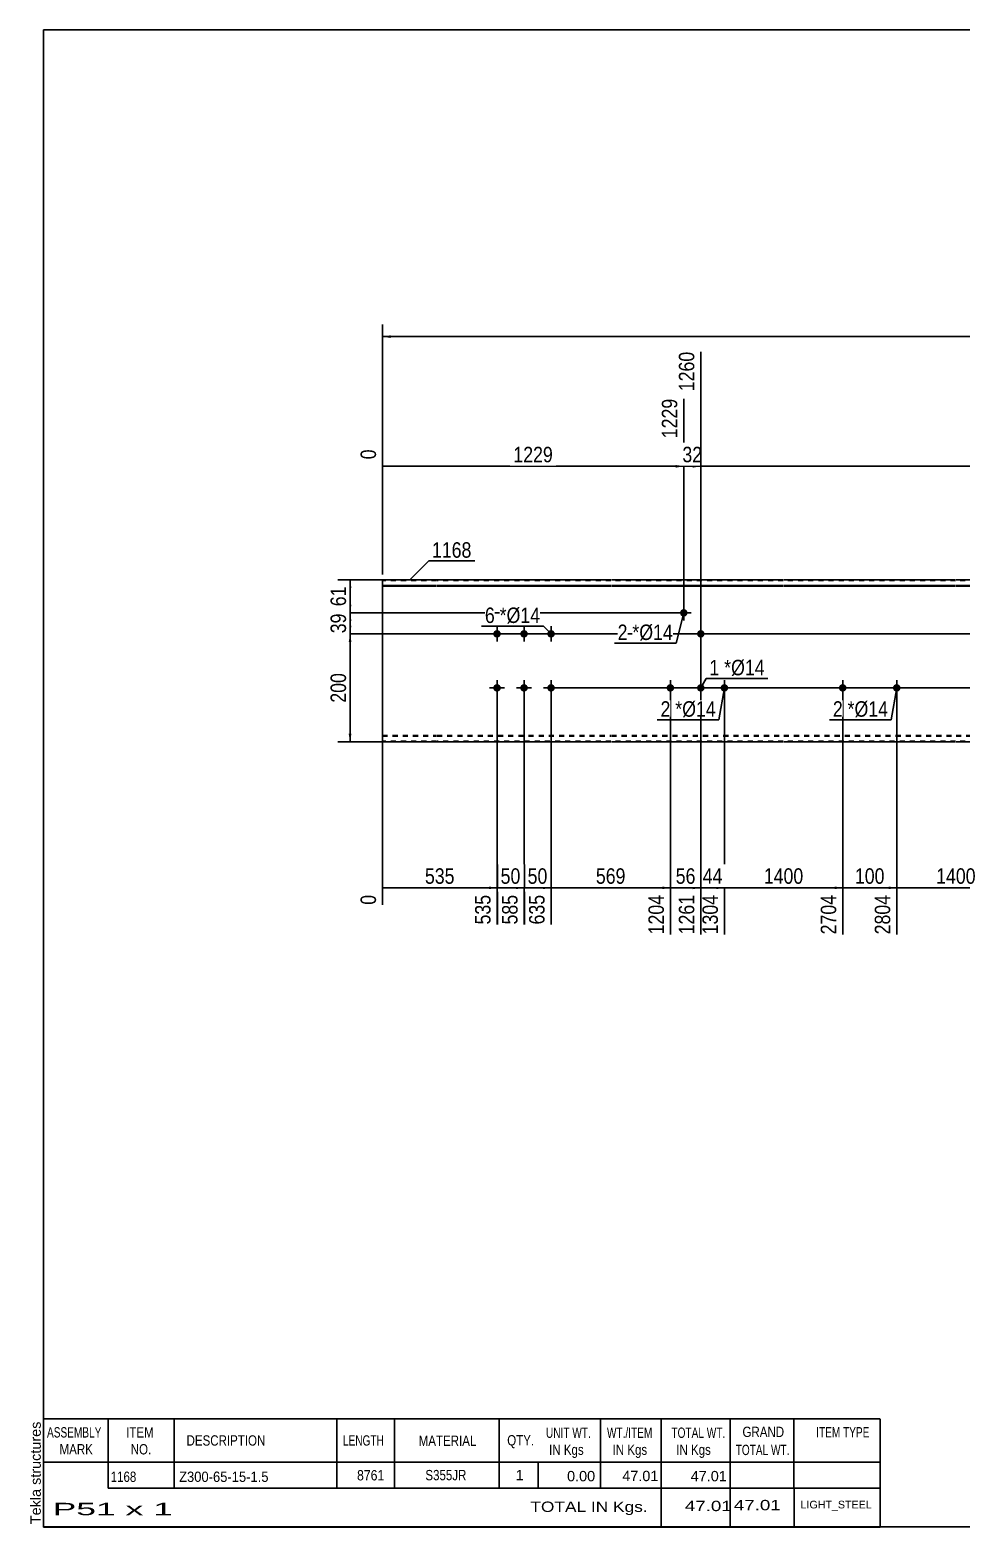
# Model space of a CAD drawing. Header units: millimetres. Extents: x -65 to 337, y -160 to 117.
# Drawn here: x -65.3 to 107.1, y -160.3 to 116.8 of the extents above; entities that cross this region are included whole.
import ezdxf

# ---------------------------------------------------------------- set-up
doc = ezdxf.new("R2010")
doc.units = ezdxf.units.MM
doc.linetypes.add('DXK_LINE_DOT1', pattern=[1.8814, 0.9407, -0.9407])
doc.styles.add('Arial', font='ARIAL.TTF', dxfattribs={"height": 0.2})
doc.styles.add('Arial Narrow', font='ARIALN.TTF', dxfattribs={"height": 0.2})

# ---------------------------------------------------------------- blocks, each defined once
blk = doc.blocks.new('Unknown-629091665-1862')
at = {"color": 5, "linetype": 'Continuous'}
for p, q in [((337.25, 116.75), (-62.75, 116.75)), ((-62.75, 116.75), (-62.75, -160.25)), ((337.25, -160.25), (337.25, 116.75)), ((-62.75, -160.25), (337.25, -160.25))]:
    blk.add_line(p, q, dxfattribs=at)
at = {"color": 174, "linetype": 'Continuous', "style": 'Arial'}
blk.add_text('Tekla structures', height=1.9102, rotation=90, dxfattribs=at).set_placement((-63.25, -159.75))
blk = doc.blocks.new('Part-629091665-1218 - 1203')
at = {"color": 2, "linetype": 'Continuous'}
for p, q in [((0, -15), (0, 15)), ((10, 15), (0, 15)), ((0, 13.94), (10, 13.94)), ((42.29, 15), (10.1, 15)), ((10.1, 13.94), (42.29, 13.94)), ((74.19, 15), (42.39, 15)), ((42.39, 13.94), (74.19, 13.94)), ((106.09, 15), (74.29, 15)), ((74.29, 13.94), (106.09, 13.94)), ((137.99, 15), (106.19, 15)), ((106.19, 13.94), (137.99, 13.94)), ((159.49, 15), (138.09, 15)), ((138.09, 13.94), (159.49, 13.94)), ((191.39, 15), (159.59, 15)), ((159.59, 13.94), (191.39, 13.94)), ((223.29, 15), (191.49, 15)), ((191.49, 13.94), (223.29, 13.94)), ((256.99, 15), (223.39, 15)), ((223.39, 13.94), (256.99, 13.94)), ((256.99, 15), (256.99, -15)), ((0, 13.83), (10, 13.83)), ((10.1, 13.83), (42.29, 13.83)), ((42.39, 13.83), (74.19, 13.83)), ((74.29, 13.83), (106.09, 13.83)), ((106.19, 13.83), (137.99, 13.83)), ((138.09, 13.83), (159.49, 13.83)), ((159.59, 13.83), (191.39, 13.83)), ((191.49, 13.83), (223.29, 13.83)), ((223.39, 13.83), (256.99, 13.83)), ((10, -15), (0, -15)), ((42.29, -15), (10.1, -15)), ((74.19, -15), (42.39, -15)), ((106.09, -15), (74.29, -15)), ((137.99, -15), (106.19, -15)), ((159.49, -15), (138.09, -15)), ((191.39, -15), (159.59, -15)), ((223.29, -15), (191.49, -15)), ((256.99, -15), (223.39, -15))]:
    blk.add_line(p, q, dxfattribs=at)
at = {"color": 7, "linetype": 'DXK_LINE_DOT1'}
for p, q in [((10, 14.85), (0, 14.85)), ((42.29, 14.85), (10.1, 14.85)), ((74.19, 14.85), (42.39, 14.85)), ((106.09, 14.85), (74.29, 14.85)), ((137.99, 14.85), (106.19, 14.85)), ((159.49, 14.85), (138.09, 14.85)), ((191.39, 14.85), (159.59, 14.85)), ((223.29, 14.85), (191.49, 14.85)), ((256.99, 14.85), (223.39, 14.85)), ((0, -13.83), (10, -13.83)), ((10.1, -13.83), (42.29, -13.83)), ((42.39, -13.83), (74.19, -13.83)), ((74.29, -13.83), (106.09, -13.83)), ((106.19, -13.83), (137.99, -13.83)), ((138.09, -13.83), (159.49, -13.83)), ((159.59, -13.83), (191.39, -13.83)), ((191.49, -13.83), (223.29, -13.83)), ((223.39, -13.83), (256.99, -13.83)), ((0, -13.94), (10, -13.94)), ((10, -14.85), (0, -14.85)), ((10.1, -13.94), (42.29, -13.94)), ((42.29, -14.85), (10.1, -14.85)), ((42.39, -13.94), (74.19, -13.94)), ((74.19, -14.85), (42.39, -14.85)), ((74.29, -13.94), (106.09, -13.94)), ((106.09, -14.85), (74.29, -14.85)), ((106.19, -13.94), (137.99, -13.94)), ((137.99, -14.85), (106.19, -14.85)), ((138.09, -13.94), (159.49, -13.94)), ((159.49, -14.85), (138.09, -14.85)), ((159.59, -13.94), (191.39, -13.94)), ((191.39, -14.85), (159.59, -14.85)), ((191.49, -13.94), (223.29, -13.94)), ((223.29, -14.85), (191.49, -14.85)), ((223.39, -13.94), (256.99, -13.94)), ((256.99, -14.85), (223.39, -14.85))]:
    blk.add_line(p, q, dxfattribs=at)
blk = doc.blocks.new('Bolt-629091665-1221 - 1203')
at = {"linetype": 'Continuous'}
for points in [[(85.19, -4.3, -1), (85.19, -5.7, -1)], [(95.19, -4.3, -1), (95.19, -5.7, -1)]]:
    blk.add_hatch(color=3, dxfattribs=at).paths.add_polyline_path(points)
at = {"color": 3, "linetype": 'Continuous'}
for p, q in [((83.79, -5), (86.59, -5)), ((85.19, -6.4), (85.19, -3.6)), ((93.79, -5), (96.59, -5)), ((95.19, -6.4), (95.19, -3.6))]:
    blk.add_line(p, q, dxfattribs=at)
blk = doc.blocks.new('Bolt-629091665-1222 - 1203')
at = {"linetype": 'Continuous'}
for points in [[(53.29, -4.3, -1), (53.29, -5.7, -1)], [(63.29, -4.3, -1), (63.29, -5.7, -1)]]:
    blk.add_hatch(color=3, dxfattribs=at).paths.add_polyline_path(points)
at = {"color": 3, "linetype": 'Continuous'}
for p, q in [((51.89, -5), (54.69, -5)), ((53.29, -6.4), (53.29, -3.6)), ((61.89, -5), (64.69, -5)), ((63.29, -6.4), (63.29, -3.6))]:
    blk.add_line(p, q, dxfattribs=at)
blk = doc.blocks.new('Bolt-629091665-1224 - 1203')
at = {"linetype": 'Continuous'}
for points in [[(20.5, 5, -1), (21.9, 5, -1)], [(25.5, 5, -1), (26.9, 5, -1)], [(30.5, 5, -1), (31.9, 5, -1)], [(20.5, -5, -1), (21.9, -5, -1)], [(25.5, -5, -1), (26.9, -5, -1)], [(30.5, -5, -1), (31.9, -5, -1)]]:
    blk.add_hatch(color=3, dxfattribs=at).paths.add_polyline_path(points)
at = {"color": 3, "linetype": 'Continuous'}
for p, q in [((21.2, 3.6), (21.2, 6.4)), ((26.2, 3.6), (26.2, 6.4)), ((31.2, 3.6), (31.2, 6.4)), ((19.8, 5), (22.6, 5)), ((24.8, 5), (27.6, 5)), ((29.8, 5), (32.6, 5)), ((19.8, -5), (22.6, -5)), ((21.2, -6.4), (21.2, -3.6)), ((24.8, -5), (27.6, -5)), ((26.2, -6.4), (26.2, -3.6)), ((29.8, -5), (32.6, -5)), ((31.2, -6.4), (31.2, -3.6))]:
    blk.add_line(p, q, dxfattribs=at)
blk = doc.blocks.new('Bolt-629091665-1226 - 1203')
at = {"linetype": 'Continuous'}
blk.add_hatch(color=3, dxfattribs=at).paths.add_polyline_path([(55.07, 8.88, -1), (56.47, 8.88, -1)])
at = {"color": 3, "linetype": 'Continuous'}
for p, q in [((54.37, 8.88), (57.17, 8.88)), ((55.77, 7.48), (55.77, 10.28))]:
    blk.add_line(p, q, dxfattribs=at)
blk = doc.blocks.new('Bolt-629091665-1227 - 1203')
at = {"linetype": 'Continuous'}
blk.add_hatch(color=3, dxfattribs=at).paths.add_polyline_path([(58.22, 5, -1), (59.62, 5, -1)])
at = {"color": 3, "linetype": 'Continuous'}
for p, q in [((58.92, 3.6), (58.92, 6.4)), ((57.52, 5), (60.32, 5))]:
    blk.add_line(p, q, dxfattribs=at)
blk = doc.blocks.new('Bolt-629091665-1228 - 1203')
at = {"linetype": 'Continuous'}
blk.add_hatch(color=3, dxfattribs=at).paths.add_polyline_path([(59.62, -5, -1), (58.22, -5, -1)])
at = {"color": 3, "linetype": 'Continuous'}
for p, q in [((60.32, -5), (57.52, -5)), ((58.92, -3.6), (58.92, -6.4))]:
    blk.add_line(p, q, dxfattribs=at)
blk = doc.blocks.new('StraightDimension-629091665-1279 - 1203')
at = {"linetype": 'Continuous'}
blk.add_hatch(color=7, dxfattribs=at).paths.add_polyline_path([(29.7, -41.75), (31.2, -42), (29.7, -42.25)])
at = {"color": 7, "linetype": 'Continuous'}
for p, q in [((26.2, -6), (26.2, -48.78)), ((31.2, -6), (31.2, -48.78)), ((26.2, -42), (31.2, -42))]:
    blk.add_line(p, q, dxfattribs=at)
at = {"color": 0}
blk.add_wipeout([(31.13, -41.85), (31.13, -37.65), (26.27, -37.65), (26.27, -41.85)], dxfattribs=at)
at = {"color": 3, "style": 'Arial Narrow'}
blk.add_text('50', height=2.863, dxfattribs=at).set_placement((26.87, -41.25))
at = {"color": 0, "linetype": 'Continuous'}
blk.add_wipeout([(30.6, -42.7), (26.4, -42.7), (26.4, -49.38), (30.6, -49.38)], dxfattribs=at)
at = {"color": 3, "linetype": 'Continuous', "style": 'Arial Narrow'}
blk.add_text('635', height=2.863, rotation=90.0002, dxfattribs=at).set_placement((30, -48.78))
blk = doc.blocks.new('StraightDimension-629091665-1353 - 1203')
at = {"linetype": 'Continuous'}
for points in [[(266.75, 3.5), (267, 5), (267.25, 3.5)], [(267.25, -3.5), (267, -5), (266.75, -3.5)]]:
    blk.add_hatch(color=7, dxfattribs=at).paths.add_polyline_path(points)
at = {"color": 7, "linetype": 'Continuous'}
for p, q in [((32.2, 5), (269.4, 5)), ((267, -5), (267, 5)), ((32.2, -5), (269.4, -5))]:
    blk.add_line(p, q, dxfattribs=at)
at = {"color": 0}
blk.add_wipeout([(266.85, 3.34), (262.65, 3.34), (262.65, -3.34), (266.85, -3.34)], dxfattribs=at)
at = {"color": 3, "style": 'Arial Narrow'}
blk.add_text('100', height=2.863, rotation=90.0002, dxfattribs=at).set_placement((266.25, -2.74))
blk = doc.blocks.new('StraightDimension-629091665-1342 - 1203')
at = {"linetype": 'Continuous'}
blk.add_hatch(color=7, dxfattribs=at).paths.add_polyline_path([(54.27, 36.25), (55.77, 36), (54.27, 35.75)])
at = {"color": 7, "linetype": 'Continuous'}
for p, q in [((55.77, 9.88), (55.77, 48.51)), ((0, 16), (0, 39.13)), ((0, 36), (55.77, 36))]:
    blk.add_line(p, q, dxfattribs=at)
at = {"color": 0, "linetype": 'Continuous'}
for points in [[(55.17, 49.11), (50.97, 49.11), (50.97, 40.6), (55.17, 40.6)], [(-0.6, 39.73), (-4.8, 39.73), (-4.8, 36.7), (-0.6, 36.7)]]:
    blk.add_wipeout(points, dxfattribs=at)
at = {"color": 0}
blk.add_wipeout([(32.14, 36.15), (32.14, 40.35), (23.63, 40.35), (23.63, 36.15)], dxfattribs=at)
at = {"color": 3, "linetype": 'Continuous', "style": 'Arial Narrow'}
for s, height, p in [('1229', 2.863, (54.57, 41.2)), ('0', 2.86, (-1.2, 37.3))]:
    blk.add_text(s, height=height, rotation=90.0002, dxfattribs=at).set_placement(p)
at = {"color": 3, "style": 'Arial Narrow'}
blk.add_text('1229', height=2.863, dxfattribs=at).set_placement((24.23, 36.75))
blk = doc.blocks.new('StraightDimension-629091665-1280 - 1203')
at = {"linetype": 'Continuous'}
blk.add_hatch(color=7, dxfattribs=at).paths.add_polyline_path([(24.7, -41.75), (26.2, -42), (24.7, -42.25)])
at = {"color": 7, "linetype": 'Continuous'}
for p, q in [((21.2, -6), (21.2, -48.78)), ((26.2, -6), (26.2, -48.78)), ((21.2, -42), (26.2, -42))]:
    blk.add_line(p, q, dxfattribs=at)
at = {"color": 0}
blk.add_wipeout([(26.13, -41.85), (26.13, -37.65), (21.27, -37.65), (21.27, -41.85)], dxfattribs=at)
at = {"color": 3, "style": 'Arial Narrow'}
blk.add_text('50', height=2.863, dxfattribs=at).set_placement((21.87, -41.25))
at = {"color": 0, "linetype": 'Continuous'}
blk.add_wipeout([(25.6, -42.7), (21.4, -42.7), (21.4, -49.38), (25.6, -49.38)], dxfattribs=at)
at = {"color": 3, "linetype": 'Continuous', "style": 'Arial Narrow'}
blk.add_text('585', height=2.863, rotation=90.0002, dxfattribs=at).set_placement((25, -48.78))
blk = doc.blocks.new('StraightDimension-629091665-1278 - 1203')
at = {"linetype": 'Continuous'}
blk.add_hatch(color=7, dxfattribs=at).paths.add_polyline_path([(51.79, -41.75), (53.29, -42), (51.79, -42.25)])
at = {"color": 7, "linetype": 'Continuous'}
for p, q in [((31.2, -6), (31.2, -48.78)), ((53.29, -6), (53.29, -50.61)), ((31.2, -42), (53.29, -42))]:
    blk.add_line(p, q, dxfattribs=at)
at = {"color": 0}
blk.add_wipeout([(45.59, -41.85), (45.59, -37.65), (38.9, -37.65), (38.9, -41.85)], dxfattribs=at)
at = {"color": 0, "linetype": 'Continuous'}
blk.add_wipeout([(52.69, -42.7), (48.49, -42.7), (48.49, -51.21), (52.69, -51.21)], dxfattribs=at)
at = {"color": 3, "style": 'Arial Narrow'}
blk.add_text('569', height=2.863, dxfattribs=at).set_placement((39.5, -41.25))
at = {"color": 3, "linetype": 'Continuous', "style": 'Arial Narrow'}
blk.add_text('1204', height=2.863, rotation=90.0002, dxfattribs=at).set_placement((52.09, -50.61))
blk = doc.blocks.new('StraightDimension-629091665-1352 - 1203')
at = {"linetype": 'Continuous'}
for points in [[(266.75, 13.5), (267, 15), (267.25, 13.5)], [(267.25, 6.5), (267, 5), (266.75, 6.5)]]:
    blk.add_hatch(color=7, dxfattribs=at).paths.add_polyline_path(points)
at = {"color": 7, "linetype": 'Continuous'}
for p, q in [((245.49, 15), (269.4, 15)), ((267, 5), (267, 15)), ((32.2, 5), (269.4, 5))]:
    blk.add_line(p, q, dxfattribs=at)
at = {"color": 0}
blk.add_wipeout([(266.85, 13.34), (262.65, 13.34), (262.65, 6.66), (266.85, 6.66)], dxfattribs=at)
at = {"color": 3, "style": 'Arial Narrow'}
blk.add_text('100', height=2.863, rotation=90.0002, dxfattribs=at).set_placement((266.25, 7.26))
blk = doc.blocks.new('StraightDimension-629091665-1354 - 1203')
at = {"linetype": 'Continuous'}
for points in [[(266.75, -6.5), (267, -5), (267.25, -6.5)], [(267.25, -13.5), (267, -15), (266.75, -13.5)]]:
    blk.add_hatch(color=7, dxfattribs=at).paths.add_polyline_path(points)
at = {"color": 7, "linetype": 'Continuous'}
for p, q in [((32.2, -5), (269.4, -5)), ((267, -15), (267, -5)), ((245.49, -15), (269.4, -15))]:
    blk.add_line(p, q, dxfattribs=at)
at = {"color": 0}
blk.add_wipeout([(266.85, -6.66), (262.65, -6.66), (262.65, -13.34), (266.85, -13.34)], dxfattribs=at)
at = {"color": 3, "style": 'Arial Narrow'}
blk.add_text('100', height=2.863, rotation=90.0002, dxfattribs=at).set_placement((266.25, -12.74))
blk = doc.blocks.new('StraightDimension-629091665-1386 - 1203')
at = {"linetype": 'Continuous'}
for points in [[(-6.25, 3.5), (-6, 5), (-5.75, 3.5)], [(-5.75, -13.5), (-6, -15), (-6.25, -13.5)]]:
    blk.add_hatch(color=7, dxfattribs=at).paths.add_polyline_path(points)
at = {"color": 7, "linetype": 'Continuous'}
for p, q in [((233.49, 5), (-8.25, 5)), ((-6, -15), (-6, 5)), ((20.2, -15), (-8.25, -15))]:
    blk.add_line(p, q, dxfattribs=at)
at = {"color": 0}
blk.add_wipeout([(-6.15, -1.66), (-10.35, -1.66), (-10.35, -8.34), (-6.15, -8.34)], dxfattribs=at)
at = {"color": 3, "style": 'Arial Narrow'}
blk.add_text('200', height=2.863, rotation=90.0002, dxfattribs=at).set_placement((-6.75, -7.74))
blk = doc.blocks.new('StraightDimension-629091665-1396 - 1203')
at = {"linetype": 'Continuous'}
for points in [[(1.5, 59.75), (0, 60), (1.5, 60.25)], [(255.49, 60.25), (256.99, 60), (255.49, 59.75)]]:
    blk.add_hatch(color=7, dxfattribs=at).paths.add_polyline_path(points)
at = {"color": 7, "linetype": 'Continuous'}
for p, q in [((0, 16), (0, 62.25)), ((256.99, 16), (256.99, 62.25)), ((0, 60), (256.99, 60))]:
    blk.add_line(p, q, dxfattribs=at)
at = {"color": 0}
blk.add_wipeout([(132.75, 60.15), (132.75, 64.35), (124.24, 64.35), (124.24, 60.15)], dxfattribs=at)
at = {"color": 3, "style": 'Arial Narrow'}
blk.add_text('8761', height=2.863, dxfattribs=at).set_placement((124.84, 60.75))
blk = doc.blocks.new('StraightDimension-629091665-1341 - 1203')
at = {"linetype": 'Continuous'}
blk.add_hatch(color=7, dxfattribs=at).paths.add_polyline_path([(57.42, 36.25), (58.92, 36), (57.42, 35.75)])
at = {"color": 7, "linetype": 'Continuous'}
for p, q in [((58.92, -4), (58.92, 57.21)), ((55.77, 9.88), (55.77, 48.51)), ((55.77, 36), (58.92, 36))]:
    blk.add_line(p, q, dxfattribs=at)
at = {"color": 0, "linetype": 'Continuous'}
blk.add_wipeout([(58.32, 57.81), (54.12, 57.81), (54.12, 49.3), (58.32, 49.3)], dxfattribs=at)
at = {"color": 0}
blk.add_wipeout([(59.77, 36.15), (59.77, 40.35), (54.92, 40.35), (54.92, 36.15)], dxfattribs=at)
at = {"color": 3, "linetype": 'Continuous', "style": 'Arial Narrow'}
blk.add_text('1260', height=2.863, rotation=90.0002, dxfattribs=at).set_placement((57.72, 49.9))
at = {"color": 3, "style": 'Arial Narrow'}
blk.add_text('32', height=2.863, dxfattribs=at).set_placement((55.52, 36.75))
blk = doc.blocks.new('StraightDimension-629091665-1384 - 1203')
at = {"linetype": 'Continuous'}
for points in [[(-6.25, 13.5), (-6, 15), (-5.75, 13.5)], [(-5.75, 10.38), (-6, 8.88), (-6.25, 10.38)]]:
    blk.add_hatch(color=7, dxfattribs=at).paths.add_polyline_path(points)
at = {"color": 7, "linetype": 'Continuous'}
for p, q in [((20.2, 15), (-8.25, 15)), ((-6, 8.88), (-6, 15)), ((54.77, 8.88), (-8.25, 8.88))]:
    blk.add_line(p, q, dxfattribs=at)
at = {"color": 0}
blk.add_wipeout([(-6.15, 14.37), (-10.35, 14.37), (-10.35, 9.51), (-6.15, 9.51)], dxfattribs=at)
at = {"color": 3, "style": 'Arial Narrow'}
blk.add_text('61', height=2.863, rotation=90.0002, dxfattribs=at).set_placement((-6.75, 10.11))
blk = doc.blocks.new('StraightDimension-629091665-1273 - 1203')
at = {"linetype": 'Continuous'}
blk.add_hatch(color=7, dxfattribs=at).paths.add_polyline_path([(115.59, -41.75), (117.09, -42), (115.59, -42.25)])
at = {"color": 7, "linetype": 'Continuous'}
for p, q in [((95.19, -6), (95.19, -50.61)), ((117.09, -6), (117.09, -50.61)), ((95.19, -42), (117.09, -42))]:
    blk.add_line(p, q, dxfattribs=at)
at = {"color": 0}
blk.add_wipeout([(110.4, -41.85), (110.4, -37.65), (101.89, -37.65), (101.89, -41.85)], dxfattribs=at)
at = {"color": 0, "linetype": 'Continuous'}
blk.add_wipeout([(116.49, -42.7), (112.29, -42.7), (112.29, -51.21), (116.49, -51.21)], dxfattribs=at)
at = {"color": 3, "style": 'Arial Narrow'}
blk.add_text('1400', height=2.863, dxfattribs=at).set_placement((102.49, -41.25))
at = {"color": 3, "linetype": 'Continuous', "style": 'Arial Narrow'}
blk.add_text('4204', height=2.863, rotation=90.0002, dxfattribs=at).set_placement((115.89, -50.61))
blk = doc.blocks.new('StraightDimension-629091665-1281 - 1203')
at = {"linetype": 'Continuous'}
blk.add_hatch(color=7, dxfattribs=at).paths.add_polyline_path([(19.7, -41.75), (21.2, -42), (19.7, -42.25)])
at = {"color": 7, "linetype": 'Continuous'}
for p, q in [((0, -6), (0, -45.13)), ((21.2, -6), (21.2, -48.78)), ((0, -42), (21.2, -42))]:
    blk.add_line(p, q, dxfattribs=at)
at = {"color": 0}
blk.add_wipeout([(13.94, -41.85), (13.94, -37.65), (7.26, -37.65), (7.26, -41.85)], dxfattribs=at)
at = {"color": 0, "linetype": 'Continuous'}
for points in [[(-0.6, -42.7), (-4.8, -42.7), (-4.8, -45.73), (-0.6, -45.73)], [(20.6, -42.7), (16.4, -42.7), (16.4, -49.38), (20.6, -49.38)]]:
    blk.add_wipeout(points, dxfattribs=at)
at = {"color": 3, "style": 'Arial Narrow'}
blk.add_text('535', height=2.863, dxfattribs=at).set_placement((7.86, -41.25))
at = {"color": 3, "linetype": 'Continuous', "style": 'Arial Narrow'}
for s, height, p in [('0', 2.86, (-1.2, -45.13)), ('535', 2.863, (20, -48.78))]:
    blk.add_text(s, height=height, rotation=90.0002, dxfattribs=at).set_placement(p)
blk = doc.blocks.new('StraightDimension-629091665-1274 - 1203')
at = {"linetype": 'Continuous'}
blk.add_hatch(color=7, dxfattribs=at).paths.add_polyline_path([(93.69, -41.75), (95.19, -42), (93.69, -42.25)])
at = {"color": 7, "linetype": 'Continuous'}
for p, q in [((85.19, -6), (85.19, -50.61)), ((95.19, -6), (95.19, -50.61)), ((85.19, -42), (95.19, -42))]:
    blk.add_line(p, q, dxfattribs=at)
at = {"color": 0}
blk.add_wipeout([(93.54, -41.85), (93.54, -37.65), (86.85, -37.65), (86.85, -41.85)], dxfattribs=at)
at = {"color": 3, "style": 'Arial Narrow'}
blk.add_text('100', height=2.863, dxfattribs=at).set_placement((87.45, -41.25))
at = {"color": 0, "linetype": 'Continuous'}
blk.add_wipeout([(94.59, -42.7), (90.39, -42.7), (90.39, -51.21), (94.59, -51.21)], dxfattribs=at)
at = {"color": 3, "linetype": 'Continuous', "style": 'Arial Narrow'}
blk.add_text('2804', height=2.863, rotation=90.0002, dxfattribs=at).set_placement((93.99, -50.61))
blk = doc.blocks.new('StraightDimension-629091665-1340 - 1203')
at = {"linetype": 'Continuous'}
blk.add_hatch(color=7, dxfattribs=at).paths.add_polyline_path([(255.49, 36.25), (256.99, 36), (255.49, 35.75)])
at = {"color": 7, "linetype": 'Continuous'}
for p, q in [((58.92, -4), (58.92, 57.21)), ((256.99, 16), (256.99, 44.61)), ((58.92, 36), (256.99, 36))]:
    blk.add_line(p, q, dxfattribs=at)
at = {"color": 0, "linetype": 'Continuous'}
blk.add_wipeout([(256.39, 45.21), (252.19, 45.21), (252.19, 36.7), (256.39, 36.7)], dxfattribs=at)
at = {"color": 0}
blk.add_wipeout([(162.21, 36.15), (162.21, 40.35), (153.7, 40.35), (153.7, 36.15)], dxfattribs=at)
at = {"color": 3, "linetype": 'Continuous', "style": 'Arial Narrow'}
blk.add_text('8761', height=2.863, rotation=90.0002, dxfattribs=at).set_placement((255.79, 37.3))
at = {"color": 3, "style": 'Arial Narrow'}
blk.add_text('7500', height=2.863, dxfattribs=at).set_placement((154.3, 36.75))
blk = doc.blocks.new('StraightDimension-629091665-1275 - 1203')
at = {"linetype": 'Continuous'}
blk.add_hatch(color=7, dxfattribs=at).paths.add_polyline_path([(83.69, -41.75), (85.19, -42), (83.69, -42.25)])
at = {"color": 7, "linetype": 'Continuous'}
for p, q in [((63.29, -6), (63.29, -50.61)), ((85.19, -6), (85.19, -50.61)), ((63.29, -42), (85.19, -42))]:
    blk.add_line(p, q, dxfattribs=at)
at = {"color": 0}
blk.add_wipeout([(78.5, -41.85), (78.5, -37.65), (69.99, -37.65), (69.99, -41.85)], dxfattribs=at)
at = {"color": 0, "linetype": 'Continuous'}
blk.add_wipeout([(84.59, -42.7), (80.39, -42.7), (80.39, -51.21), (84.59, -51.21)], dxfattribs=at)
at = {"color": 3, "style": 'Arial Narrow'}
blk.add_text('1400', height=2.863, dxfattribs=at).set_placement((70.59, -41.25))
at = {"color": 3, "linetype": 'Continuous', "style": 'Arial Narrow'}
blk.add_text('2704', height=2.863, rotation=90.0002, dxfattribs=at).set_placement((83.99, -50.61))
blk = doc.blocks.new('StraightDimension-629091665-1276 - 1203')
at = {"linetype": 'Continuous'}
blk.add_hatch(color=7, dxfattribs=at).paths.add_polyline_path([(61.79, -41.75), (63.29, -42), (61.79, -42.25)])
at = {"color": 7, "linetype": 'Continuous'}
for p, q in [((58.92, 4), (58.92, -50.61)), ((63.29, -6), (63.29, -50.61)), ((58.92, -42), (63.29, -42))]:
    blk.add_line(p, q, dxfattribs=at)
at = {"color": 0}
blk.add_wipeout([(63.54, -41.85), (63.54, -37.65), (58.68, -37.65), (58.68, -41.85)], dxfattribs=at)
at = {"color": 3, "style": 'Arial Narrow'}
blk.add_text('44', height=2.863, dxfattribs=at).set_placement((59.28, -41.25))
at = {"color": 0, "linetype": 'Continuous'}
blk.add_wipeout([(62.69, -42.7), (58.49, -42.7), (58.49, -51.21), (62.69, -51.21)], dxfattribs=at)
at = {"color": 3, "linetype": 'Continuous', "style": 'Arial Narrow'}
blk.add_text('1304', height=2.863, rotation=90.0002, dxfattribs=at).set_placement((62.09, -50.61))
blk = doc.blocks.new('StraightDimension-629091665-1277 - 1203')
at = {"linetype": 'Continuous'}
blk.add_hatch(color=7, dxfattribs=at).paths.add_polyline_path([(57.42, -41.75), (58.92, -42), (57.42, -42.25)])
at = {"color": 7, "linetype": 'Continuous'}
for p, q in [((58.92, 4), (58.92, -50.61)), ((53.29, -6), (53.29, -50.61)), ((53.29, -42), (58.92, -42))]:
    blk.add_line(p, q, dxfattribs=at)
at = {"color": 0}
blk.add_wipeout([(58.54, -41.85), (58.54, -37.65), (53.68, -37.65), (53.68, -41.85)], dxfattribs=at)
at = {"color": 3, "style": 'Arial Narrow'}
blk.add_text('56', height=2.863, dxfattribs=at).set_placement((54.28, -41.25))
at = {"color": 0, "linetype": 'Continuous'}
blk.add_wipeout([(58.32, -42.7), (54.12, -42.7), (54.12, -51.21), (58.32, -51.21)], dxfattribs=at)
at = {"color": 3, "linetype": 'Continuous', "style": 'Arial Narrow'}
blk.add_text('1261', height=2.863, rotation=90.0002, dxfattribs=at).set_placement((57.72, -50.61))
blk = doc.blocks.new('StraightDimension-629091665-1385 - 1203')
at = {"linetype": 'Continuous'}
for points in [[(-6.25, 7.38), (-6, 8.88), (-5.75, 7.38)], [(-5.75, 6.5), (-6, 5), (-6.25, 6.5)]]:
    blk.add_hatch(color=7, dxfattribs=at).paths.add_polyline_path(points)
at = {"color": 7, "linetype": 'Continuous'}
for p, q in [((54.77, 8.88), (-8.25, 8.88)), ((-6, 5), (-6, 8.88)), ((233.49, 5), (-8.25, 5))]:
    blk.add_line(p, q, dxfattribs=at)
at = {"color": 0}
blk.add_wipeout([(-6.15, 9.37), (-10.35, 9.37), (-10.35, 4.51), (-6.15, 4.51)], dxfattribs=at)
at = {"color": 3, "style": 'Arial Narrow'}
blk.add_text('39', height=2.863, rotation=90.0002, dxfattribs=at).set_placement((-6.75, 5.11))
blk = doc.blocks.new('CBS_BOM-629091665-1915')
at = {"color": 7, "linetype": 'Continuous'}
for p, q in [((-62.78, -148.28), (-62.78, -140.28)), ((-62.78, -140.28), (92.14, -140.28)), ((-50.78, -148.28), (-50.78, -140.28)), ((-38.59, -148.28), (-38.59, -140.28)), ((-8.43, -148.28), (-8.43, -140.28)), ((2.25, -148.28), (2.25, -140.28)), ((21.57, -148.28), (21.57, -140.28)), ((40.37, -148.28), (40.37, -140.28)), ((51.58, -148.28), (51.58, -140.28)), ((64.37, -148.28), (64.37, -140.28)), ((76.12, -148.28), (76.12, -140.28)), ((92.14, -140.29), (92.14, -148.27)), ((-62.78, -148.28), (92.14, -148.28)), ((-62.78, -153.08), (-62.78, -148.28)), ((-50.78, -153.08), (-50.78, -148.28)), ((-38.59, -153.08), (-38.59, -148.28)), ((-8.43, -153.08), (-8.43, -148.28)), ((2.25, -153.08), (2.25, -148.28)), ((21.57, -153.08), (21.57, -148.28)), ((28.83, -153.08), (28.83, -148.28)), ((40.37, -153.08), (40.37, -148.28)), ((51.58, -153.08), (51.58, -148.28)), ((64.37, -153.08), (64.37, -148.28)), ((76.14, -153.08), (76.14, -148.28)), ((92.14, -148.28), (92.14, -153.08)), ((-62.78, -160.28), (-62.78, -153.1)), ((-50.78, -153.08), (92.14, -153.08)), ((51.58, -160.28), (51.58, -153.1)), ((64.37, -160.28), (64.37, -153.1)), ((76.18, -160.28), (76.18, -153.1)), ((92.14, -153.08), (92.14, -160.28)), ((-62.78, -160.28), (92.14, -160.28))]:
    blk.add_line(p, q, dxfattribs=at)
at = {"color": 3, "linetype": 'Continuous', "style": 'Arial'}
for s, height, width, p in [('ASSEMBLY', 1.91, 0.7, (-62.1, -143.71)), ('ITEM', 1.91, 0.8, (-47.45, -143.71)), ('DESCRIPTION', 1.9102, 0.8, (-36.27, -145.21)), ('LENGTH', 1.91, 0.7, (-7.32, -145.21)), ('MATERIAL', 1.91, 0.8, (6.7, -145.26)), ('QTY.', 1.91, 0.8, (23.09, -145.18)), ('UNIT WT.', 1.91, 0.7, (30.26, -143.78)), ('WT./ITEM', 1.91, 0.7, (41.55, -143.78)), ('TOTAL WT.', 1.91, 0.7, (53.49, -143.78)), ('GRAND', 1.91, 0.8, (66.64, -143.62)), ('ITEM TYPE', 1.91, 0.7, (80.28, -143.7)), ('MARK', 1.91, 0.8, (-59.78, -146.84)), ('NO.', 1.91, 0.8, (-46.6, -146.84)), ('IN Kgs', 1.91, 0.8, (30.84, -146.92)), ('IN Kgs', 1.91, 0.8, (42.59, -146.92)), ('IN Kgs', 1.91, 0.8, (54.38, -146.92)), ('TOTAL WT.', 1.91, 0.7, (65.38, -146.96))]:
    blk.add_text(s, height=height, dxfattribs=dict(at, width=width)).set_placement(p)
at = {"color": 7, "linetype": 'Continuous', "style": 'Arial'}
for s, height, width, p in [('1168', 1.91, 0.8, (-50.32, -151.93)), ('Z300-65-15-1.5', 1.9102, 0.9, (-37.65, -151.93)), ('8761', 1.91, 0.85, (-4.71, -151.65)), ('S355JR', 1.91, 0.8, (7.94, -151.62))]:
    blk.add_text(s, height=height, dxfattribs=dict(at, width=width)).set_placement(p)
for s, p in [('1', (24.66, -151.62)), ('0.00', (34.17, -151.81)), ('47.01', (44.39, -151.78)), ('47.01', (57.06, -151.81))]:
    blk.add_text(s, height=1.91, dxfattribs=at).set_placement(p)
at = {"color": 6, "linetype": 'Continuous', "style": 'Arial'}
for s, height, width, p in [('P51 x 1', 2.292, 2.05, (-61.06, -158.09)), ('TOTAL IN Kgs.', 1.9102, 1.2, (27.38, -157.48)), ('47.01', 1.91, 1.3, (55.97, -157.33)), ('47.01', 1.91, 1.3, (65.04, -157.17))]:
    blk.add_text(s, height=height, dxfattribs=dict(at, width=width)).set_placement(p)
blk.add_text('LIGHT_STEEL', height=1.4135, dxfattribs=at).set_placement((77.39, -156.83))
blk = doc.blocks.new('MarkSet-629091665-1410 - 1203')
at = {"color": 0}
blk.add_wipeout([(45.36, 3.86), (45.36, 6.86), (43.53, 6.86), (43.53, 3.86)], dxfattribs=at)
blk.add_wipeout([(45.36, 3.86), (45.36, 6.86), (43.53, 6.86), (43.53, 3.86)], dxfattribs=at)
blk.add_wipeout([(47.54, 3.86), (47.54, 6.86), (46.26, 6.86), (46.26, 3.86)], dxfattribs=at)
blk.add_wipeout([(47.54, 3.86), (47.54, 6.86), (46.26, 6.86), (46.26, 3.86)], dxfattribs=at)
at = {"color": 3, "style": 'Arial Narrow'}
blk.add_text('2', height=2.86, dxfattribs=at).set_placement((43.53, 3.86))
at = {"color": 0}
blk.add_wipeout([(53.75, 3.86), (53.75, 6.86), (47.54, 6.86), (47.54, 3.86)], dxfattribs=at)
blk.add_wipeout([(53.75, 3.86), (53.75, 6.86), (47.54, 6.86), (47.54, 3.86)], dxfattribs=at)
at = {"color": 7, "linetype": 'Continuous'}
for p in [(55.77, 8.88), (42.93, 3.26)]:
    blk.add_line(p, (54.35, 3.26), dxfattribs=at)
at = {"color": 3, "style": 'Arial Narrow'}
for s, height, p in [('*', 2.86, (46.26, 3.86)), ('Ø14', 2.863, (47.54, 3.86))]:
    blk.add_text(s, height=height, dxfattribs=at).set_placement(p)
blk = doc.blocks.new('Mark-629091665-1420 - 1203')
at = {"color": 0}
blk.add_wipeout([(62.35, -2.67), (62.35, 0.33), (60.52, 0.33), (60.52, -2.67)], dxfattribs=at)
blk.add_wipeout([(62.35, -2.67), (62.35, 0.33), (60.52, 0.33), (60.52, -2.67)], dxfattribs=at)
at = {"color": 7, "linetype": 'Continuous'}
blk.add_line((58.92, -5), (59.92, -3.27), dxfattribs=at)
at = {"color": 0}
blk.add_wipeout([(64.53, -2.67), (64.53, 0.33), (63.25, 0.33), (63.25, -2.67)], dxfattribs=at)
blk.add_wipeout([(64.53, -2.67), (64.53, 0.33), (63.25, 0.33), (63.25, -2.67)], dxfattribs=at)
at = {"color": 3, "style": 'Arial Narrow'}
blk.add_text('1', height=2.86, dxfattribs=at).set_placement((60.52, -2.67))
at = {"color": 0}
blk.add_wipeout([(70.74, -2.67), (70.74, 0.33), (64.53, 0.33), (64.53, -2.67)], dxfattribs=at)
blk.add_wipeout([(70.74, -2.67), (70.74, 0.33), (64.53, 0.33), (64.53, -2.67)], dxfattribs=at)
at = {"color": 7, "linetype": 'Continuous'}
blk.add_line((59.92, -3.27), (71.34, -3.27), dxfattribs=at)
at = {"color": 3, "style": 'Arial Narrow'}
for s, height, p in [('*', 2.86, (63.25, -2.67)), ('Ø14', 2.863, (64.53, -2.67))]:
    blk.add_text(s, height=height, dxfattribs=at).set_placement(p)
blk = doc.blocks.new('Mark-629091665-1399 - 1203')
at = {"color": 0}
blk.add_wipeout([(16.47, 19.09), (16.47, 22.09), (9.16, 22.09), (9.16, 19.09)], dxfattribs=at)
blk.add_wipeout([(16.47, 19.09), (16.47, 22.09), (9.16, 22.09), (9.16, 19.09)], dxfattribs=at)
at = {"color": 7, "linetype": 'Continuous'}
for p, q in [((5.02, 14.95), (8.56, 18.49)), ((8.56, 18.49), (17.07, 18.49))]:
    blk.add_line(p, q, dxfattribs=at)
at = {"color": 3, "style": 'Arial Narrow'}
blk.add_text('1168', height=2.863, dxfattribs=at).set_placement((9.16, 19.09))
blk = doc.blocks.new('Mark-629091665-1415 - 1203')
at = {"color": 0}
blk.add_wipeout([(85.2, -10.33), (85.2, -7.33), (83.37, -7.33), (83.37, -10.33)], dxfattribs=at)
blk.add_wipeout([(85.2, -10.33), (85.2, -7.33), (83.37, -7.33), (83.37, -10.33)], dxfattribs=at)
blk.add_wipeout([(87.38, -10.33), (87.38, -7.33), (86.1, -7.33), (86.1, -10.33)], dxfattribs=at)
blk.add_wipeout([(87.38, -10.33), (87.38, -7.33), (86.1, -7.33), (86.1, -10.33)], dxfattribs=at)
at = {"color": 3, "style": 'Arial Narrow'}
blk.add_text('2', height=2.86, dxfattribs=at).set_placement((83.37, -10.33))
at = {"color": 0}
blk.add_wipeout([(93.59, -10.33), (93.59, -7.33), (87.38, -7.33), (87.38, -10.33)], dxfattribs=at)
blk.add_wipeout([(93.59, -10.33), (93.59, -7.33), (87.38, -7.33), (87.38, -10.33)], dxfattribs=at)
at = {"color": 7, "linetype": 'Continuous'}
for p in [(95.19, -5), (82.77, -10.93)]:
    blk.add_line(p, (94.19, -10.93), dxfattribs=at)
at = {"color": 3, "style": 'Arial Narrow'}
for s, height, p in [('*', 2.86, (86.1, -10.33)), ('Ø14', 2.863, (87.38, -10.33))]:
    blk.add_text(s, height=height, dxfattribs=at).set_placement(p)
blk = doc.blocks.new('Mark-629091665-1416 - 1203')
at = {"color": 0}
blk.add_wipeout([(53.3, -10.33), (53.3, -7.33), (51.47, -7.33), (51.47, -10.33)], dxfattribs=at)
blk.add_wipeout([(53.3, -10.33), (53.3, -7.33), (51.47, -7.33), (51.47, -10.33)], dxfattribs=at)
blk.add_wipeout([(55.48, -10.33), (55.48, -7.33), (54.2, -7.33), (54.2, -10.33)], dxfattribs=at)
blk.add_wipeout([(55.48, -10.33), (55.48, -7.33), (54.2, -7.33), (54.2, -10.33)], dxfattribs=at)
at = {"color": 3, "style": 'Arial Narrow'}
blk.add_text('2', height=2.86, dxfattribs=at).set_placement((51.47, -10.33))
at = {"color": 0}
blk.add_wipeout([(61.69, -10.33), (61.69, -7.33), (55.48, -7.33), (55.48, -10.33)], dxfattribs=at)
blk.add_wipeout([(61.69, -10.33), (61.69, -7.33), (55.48, -7.33), (55.48, -10.33)], dxfattribs=at)
at = {"color": 7, "linetype": 'Continuous'}
for p in [(63.29, -5), (50.87, -10.93)]:
    blk.add_line(p, (62.29, -10.93), dxfattribs=at)
at = {"color": 3, "style": 'Arial Narrow'}
for s, height, p in [('*', 2.86, (54.2, -10.33)), ('Ø14', 2.863, (55.48, -10.33))]:
    blk.add_text(s, height=height, dxfattribs=at).set_placement(p)
blk = doc.blocks.new('Mark-629091665-1418 - 1203')
at = {"color": 0}
blk.add_wipeout([(20.79, 7.01), (20.79, 10.01), (18.96, 10.01), (18.96, 7.01)], dxfattribs=at)
blk.add_wipeout([(20.79, 7.01), (20.79, 10.01), (18.96, 10.01), (18.96, 7.01)], dxfattribs=at)
blk.add_wipeout([(22.97, 7.01), (22.97, 10.01), (21.69, 10.01), (21.69, 7.01)], dxfattribs=at)
blk.add_wipeout([(22.97, 7.01), (22.97, 10.01), (21.69, 10.01), (21.69, 7.01)], dxfattribs=at)
at = {"color": 3, "style": 'Arial Narrow'}
blk.add_text('6', height=2.86, dxfattribs=at).set_placement((18.96, 7.01))
at = {"color": 0}
blk.add_wipeout([(29.18, 7.01), (29.18, 10.01), (22.97, 10.01), (22.97, 7.01)], dxfattribs=at)
blk.add_wipeout([(29.18, 7.01), (29.18, 10.01), (22.97, 10.01), (22.97, 7.01)], dxfattribs=at)
at = {"color": 7, "linetype": 'Continuous'}
for p in [(18.36, 6.41), (31.2, 5)]:
    blk.add_line(p, (29.78, 6.41), dxfattribs=at)
at = {"color": 3, "style": 'Arial Narrow'}
for s, height, p in [('*', 2.86, (21.69, 7.01)), ('Ø14', 2.863, (22.97, 7.01))]:
    blk.add_text(s, height=height, dxfattribs=at).set_placement(p)

msp = doc.modelspace()

# ---------------------------------------------------------------- block references
for name in ['Unknown-629091665-1862', 'Part-629091665-1218 - 1203', 'Bolt-629091665-1226 - 1203', 'Bolt-629091665-1224 - 1203', 'Bolt-629091665-1227 - 1203', 'Bolt-629091665-1222 - 1203', 'Bolt-629091665-1228 - 1203', 'Bolt-629091665-1221 - 1203', 'CBS_BOM-629091665-1915']:
    msp.add_blockref(name, (0, 0))

# ---------------------------------------------------------------- next in the draw order: block references
for name in ['StraightDimension-629091665-1342 - 1203', 'StraightDimension-629091665-1279 - 1203']:
    msp.add_blockref(name, (0, 0))

# ---------------------------------------------------------------- next in the draw order: block references
for name in ['StraightDimension-629091665-1353 - 1203', 'StraightDimension-629091665-1280 - 1203']:
    msp.add_blockref(name, (0, 0))

# ---------------------------------------------------------------- next in the draw order: block references
for name in ['StraightDimension-629091665-1352 - 1203', 'StraightDimension-629091665-1278 - 1203']:
    msp.add_blockref(name, (0, 0))

# ---------------------------------------------------------------- next in the draw order: block references
for name in ['StraightDimension-629091665-1396 - 1203', 'StraightDimension-629091665-1354 - 1203']:
    msp.add_blockref(name, (0, 0))

# ---------------------------------------------------------------- next in the draw order: block references
msp.add_blockref('StraightDimension-629091665-1386 - 1203', (0, 0))

# ---------------------------------------------------------------- next in the draw order: block references
for name in ['StraightDimension-629091665-1341 - 1203', 'StraightDimension-629091665-1281 - 1203', 'StraightDimension-629091665-1273 - 1203']:
    msp.add_blockref(name, (0, 0))

# ---------------------------------------------------------------- next in the draw order: block references
for name in ['StraightDimension-629091665-1340 - 1203', 'StraightDimension-629091665-1384 - 1203', 'StraightDimension-629091665-1274 - 1203']:
    msp.add_blockref(name, (0, 0))

# ---------------------------------------------------------------- next in the draw order: block references
for name in ['Mark-629091665-1399 - 1203', 'StraightDimension-629091665-1275 - 1203']:
    msp.add_blockref(name, (0, 0))

# ---------------------------------------------------------------- next in the draw order: block references
for name in ['StraightDimension-629091665-1276 - 1203', 'Mark-629091665-1415 - 1203']:
    msp.add_blockref(name, (0, 0))

# ---------------------------------------------------------------- next in the draw order: block references
msp.add_blockref('StraightDimension-629091665-1277 - 1203', (0, 0))

# ---------------------------------------------------------------- next in the draw order: block references
for name in ['StraightDimension-629091665-1385 - 1203', 'Mark-629091665-1420 - 1203']:
    msp.add_blockref(name, (0, 0))

# ---------------------------------------------------------------- next in the draw order: block references
for name in ['Mark-629091665-1418 - 1203', 'MarkSet-629091665-1410 - 1203', 'Mark-629091665-1416 - 1203']:
    msp.add_blockref(name, (0, 0))

doc.saveas('drawing.dxf')
